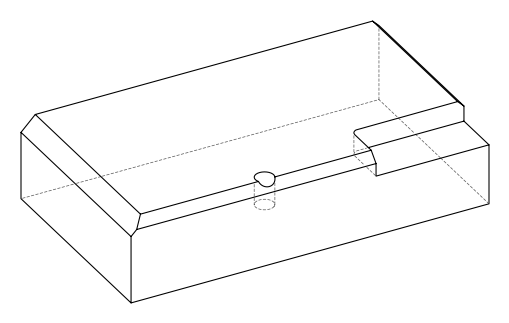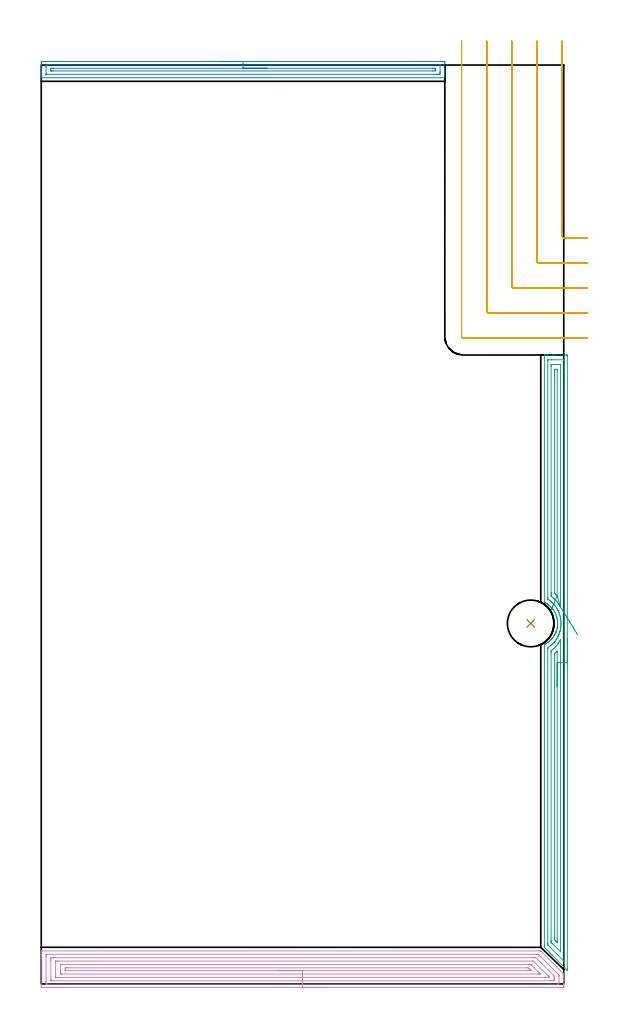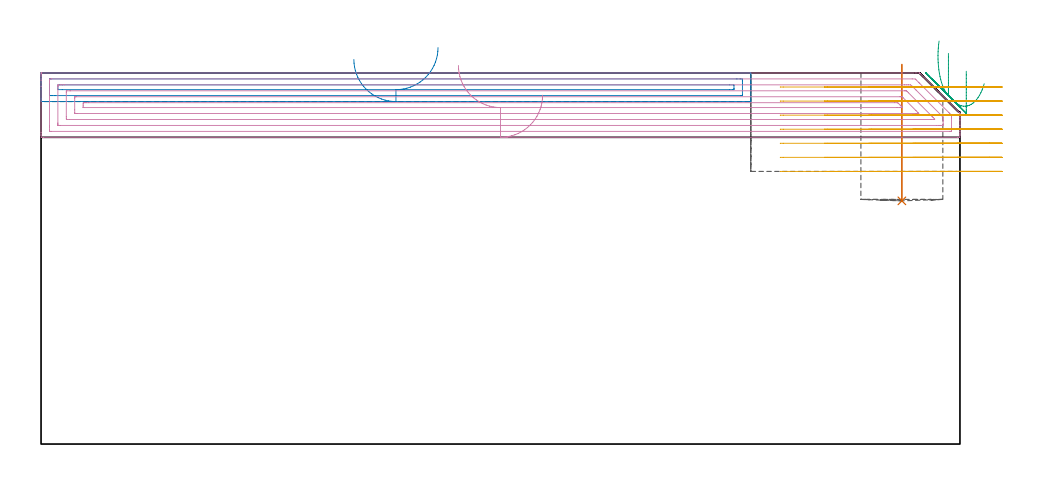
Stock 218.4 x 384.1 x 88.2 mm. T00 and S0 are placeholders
(PLAN: 5 operations, 2 tool changes, 33.5 min)
(1 INDEXABLE_INSERT_DRILL_BLIND_HOLE_FROM_SOLID | STEP1POCKET | NXT0302_010 | 0.13 min | 8997 mm3)
(2 AREA_MILL | FG_CHAMFER_SURFACE | UGT0205_001 | 4.23 min | 3998 mm3)
(3 AREA_MILL_1 | FG_CHAMFER_SURFACE_1 | UGT0205_001 | 8.22 min | 12172 mm3)
(4 AREA_MILL_2 | FG_CHAMFER_SURFACE_2 | UGT0205_001 | 10.58 min | 25053 mm3)
(5 MILL_CORNER_NOTCH_RECTANGULAR | CORNER_NOTCH_RECTANGULAR | UGT0201_132 | Follow Part, ap 3.5, ae 75% | 10.37 min | 140314 mm3)
(TOOL NXT0302_010 | Index. Insert Drill 19.5mm [880-D1950L25-05] | D19.5 PA176 FL98 Z2)
(TOOL UGT0205_001 | Chamfer Mill 20 x 3 x 45 deg. | D20 FL50 Z2)
(TOOL UGT0201_132 | Carbide End Mill 14.0 | D14 FL30 Z4)
(OP 1 INDEXABLE_INSERT_DRILL_BLIND_HOLE_FROM_SOLID)
G17 G21 G94 G90
T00 M6
G54
G17 G0 G90 X204.6 Y150.7 S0 M3
G43 Z98.2 H1
G94 G81 G98 Z57.8 F250. R90.2
G80
M5
M2
(OP 2 AREA_MILL)
G17 G21 G94 G90
T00 M6
G54
G17 G0 G90 X74.35 Y385.6 S1061 M3
G43 Z98.2 H0
Z91.4
G94 G1 X74.388 Z90.528 F250.
X74.502 Z89.664
X74.691 Z88.812
X74.953 Z87.98
X75.287 Z87.174
X75.69 Z86.4
X76.158 Z85.664
X76.69 Z84.972
X77.279 Z84.329
X77.922 Z83.74
X78.614 Z83.209
X79.35 Z82.74
X80.124 Z82.337
X80.93 Z82.003
X81.762 Z81.741
X82.614 Z81.552
X83.478 Z81.438
X84.35 Z81.4
X168.113
X168.46 Y385.597 Z81.401
X168.69 Y385.592 Z81.404
X168.7 Y385.258 Z81.738
Y382.637 Z84.358
Y382.04 Z84.958
Y381.763 Z85.234
Y381.166 Z85.831
Y380.889 Z86.106
Y380.337 Z86.663
Y380.016 Z86.983
Y379.016 Z87.982
X168.698 Y378.907 Z88.085
X168.69 Y378.802 Z88.188
X168.559 Y378.8 Z88.2
X0.141
X0.01 Y378.802 Z88.188
X0.002 Y378.907 Z88.085
X0. Y379.016 Z87.982
Y380.016 Z86.983
Y380.337 Z86.663
Y380.889 Z86.106
Y381.166 Z85.831
Y381.763 Z85.234
Y382.04 Z84.958
Y382.637 Z84.358
Y384.959 Z82.037
X0.003 Y385.258 Z81.738
X0.01 Y385.592 Z81.404
X0.24 Y385.597 Z81.401
X0.587 Y385.6 Z81.4
X84.35
Y384.186 Z82.814
X166.331 Y384.185 Z82.815
X166.535 Y384.184 Z82.816
X166.662 Y384.18 Z82.82
X166.687 Y384.179 Z82.821
X166.692 Y384.164 Z82.836
X166.696 Y384.142 Z82.858
X166.699 Y384.023 Z82.977
X166.7 Y381.402 Z85.598
X166.696 Y380.889 Z86.111
X166.691 Y380.537 Z86.463
X166.666 Y380.221 Z86.779
X166.331 Y380.217 Z86.783
X166.128 Y380.215 Z86.785
X165.44 Y380.214 Z86.786
X165.238
X2.369 Y380.215 Z86.785
X2.165 Y380.216 Z86.784
X2.038 Y380.22 Z86.78
X2.013 Y380.221 Z86.779
X2.008 Y380.236 Z86.764
X2.004 Y380.257 Z86.743
X2.001 Y380.377 Z86.623
X2. Y382.998 Z84.002
X2.004 Y383.51 Z83.49
X2.009 Y383.863 Z83.137
X2.034 Y384.179 Z82.821
X2.369 Y384.183 Z82.817
X2.572 Y384.185 Z82.815
X3.26 Y384.186 Z82.814
X3.462
X84.35
Y382.772 Z84.228
X163.658 Y382.771 Z84.229
X164.413 Y382.77 Z84.23
X164.549 Y382.768 Z84.232
X164.677 Y382.765 Z84.235
X164.69 Y382.637 Z84.363
X164.696 Y382.493 Z84.507
X164.69 Y381.763 Z85.237
X164.679 Y381.635 Z85.365
X163.658 Y381.629 Z85.371
X5.042
X4.287 Y381.63 Z85.37
X4.151 Y381.632 Z85.368
X4.023 Y381.635 Z85.365
X4.01 Y381.763 Z85.237
X4.004 Y381.907 Z85.093
X4.01 Y382.637 Z84.363
X4.021 Y382.764 Z84.236
X5.042 Y382.771 Z84.229
X84.35 Y382.772 Z84.228
X85.222 Z84.267
X86.086 Z84.38
X86.938 Z84.569
X87.77 Z84.832
X88.576 Z85.165
X89.35 Z85.568
X90.086 Z86.037
X90.778 Z86.568
X91.421 Z87.157
X92.01 Z87.801
X92.542 Z88.493
X93.01 Z89.228
X93.413 Z90.002
X93.747 Z90.808
X94.009 Z91.64
X94.198 Z92.492
X94.312 Z93.357
X94.35 Z94.228
G0 Z98.2
M5
M2
(OP 3 AREA_MILL_1)
G17 G21 G94 G90
T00 M6
G54
G17 G0 G90 X219.9 Y144.3 S1061 M3
G43 Z98.2 H0
Z88.6
G94 G1 Y144.262 Z87.728 F250.
Y144.148 Z86.863
Y143.959 Z86.012
Y143.697 Z85.18
Y143.363 Z84.374
Y142.96 Z83.6
Y142.492 Z82.864
Y141.96 Z82.172
Y141.371 Z81.529
Y140.728 Z80.94
Y140.036 Z80.408
Y139.3 Z79.94
Y138.526 Z79.537
Y137.72 Z79.203
Y136.888 Z78.941
Y136.036 Z78.752
Y135.172 Z78.638
Y134.3 Z78.6
Y5.853
X219.893 Y5.719 Z78.606
X219.748 Y5.853 Z78.752
X219.712 Y5.888 Z78.788
X213.948 Y11.651 Z84.55
X213.782 Y11.815 Z84.712
X213.622 Y11.977 Z84.876
X213.502 Y12.097 Z84.996
X213.343 Y12.254 Z85.152
X213.189 Y12.41 Z85.308
X213.056 Y12.543 Z85.442
X212.904 Y12.694 Z85.591
X212.757 Y12.842 Z85.741
X212.61 Y12.989 Z85.888
X212.465 Y13.133 Z86.031
X212.324 Y13.275 Z86.173
X212.164 Y13.435 Z86.334
X212.026 Y13.572 Z86.47
X210.708 Y14.891 Z87.789
X210.382 Y15.219 Z88.116
X210.306 Y15.299 Z88.192
X210.3 Y16.111 Z88.2
Y141.882
X210.306 Y141.894 Z88.193
X210.317 Y141.908 Z88.182
X210.388 Y141.946 Z88.112
X210.479 Y141.993 Z88.02
X210.98 Y142.264 Z87.518
X211.127 Y142.348 Z87.371
X211.326 Y142.477 Z87.171
X211.493 Y142.584 Z87.004
X211.854 Y142.837 Z86.646
X212.373 Y143.242 Z86.126
X212.727 Y143.56 Z85.772
X212.831 Y143.666 Z85.666
X212.904 Y143.74 Z85.592
X213.108 Y143.942 Z85.392
X213.301 Y144.136 Z85.198
X213.6 Y144.48 Z84.9
X214.02 Y145.03 Z84.477
X214.472 Y145.71 Z84.025
X214.594 Y145.925 Z83.903
X214.807 Y146.332 Z83.693
X214.826 Y146.369 Z83.673
X215.022 Y146.788 Z83.474
X215.037 Y146.819 Z83.46
X215.1 Y146.971 Z83.399
X215.143 Y147.077 Z83.356
X215.197 Y147.213 Z83.298
X215.204 Y147.234 Z83.29
X215.279 Y147.433 Z83.219
X215.345 Y147.611 Z83.153
X215.378 Y147.713 Z83.12
X215.505 Y148.159 Z82.992
X215.616 Y148.607 Z82.883
X215.702 Y149.053 Z82.796
X215.769 Y149.501 Z82.73
X215.813 Y149.948 Z82.685
X215.817 Y150.011 Z82.681
X215.83 Y150.283 Z82.664
X215.838 Y150.413 Z82.659
X215.839 Y150.696 Z82.654
X215.838 Y150.739 Z82.653
X215.839 Y150.745
X215.841 Y150.853 Z82.656
X215.836 Y150.964 Z82.659
X215.835 Y150.988 Z82.66
X215.829 Y151.08
X215.822 Y151.29 Z82.67
X215.784 Y151.737 Z82.708
X215.733 Y152.146 Z82.765
X215.728 Y152.184 Z82.77
X215.647 Y152.632 Z82.849
X215.539 Y153.097 Z82.958
X215.431 Y153.478 Z83.064
X215.345 Y153.787 Z83.153
X215.279 Y153.972 Z83.218
X215.103 Y154.422 Z83.396
X214.908 Y154.867 Z83.59
X214.698 Y155.283 Z83.8
X214.661 Y155.35 Z83.837
X214.473 Y155.694 Z84.027
X214.432 Y155.761 Z84.068
X214.13 Y156.212 Z84.368
X213.929 Y156.493 Z84.569
X213.814 Y156.655 Z84.685
X213.599 Y156.923 Z84.899
X213.49 Y157.046 Z85.005
X213.343 Y157.214 Z85.153
X213.32 Y157.241 Z85.177
X213.226 Y157.343 Z85.274
X213.164 Y157.409 Z85.335
X213.05 Y157.529 Z85.445
X213.032 Y157.549 Z85.464
X212.725 Y157.844 Z85.771
X212.377 Y158.15 Z86.121
X212.274 Y158.235 Z86.226
X212.201 Y158.295 Z86.299
X212.026 Y158.437 Z86.47
X212.018 Y158.443 Z86.478
X211.9 Y158.532 Z86.599
X211.853 Y158.567 Z86.646
X211.707 Y158.666 Z86.792
X211.587 Y158.747 Z86.909
X211.466 Y158.83 Z87.033
X211.421 Y158.86 Z87.078
X210.981 Y159.136 Z87.519
X210.8 Y159.239 Z87.7
X210.685 Y159.301 Z87.815
X210.618 Y159.338 Z87.882
X210.424 Y159.438 Z88.072
X210.303 Y159.506 Z88.189
X210.3 Y159.722 Z88.2
Y262.747
X210.302 Y262.89 Z88.188
X210.438 Y262.897 Z88.055
X210.58 Y262.9 Z87.919
X210.984 Z87.515
X211.587 Z86.908
X213.645 Z84.853
X214.222 Z84.273
X214.811 Z83.684
X219.492 Z79.005
X219.783 Y262.897 Z78.714
X219.892 Y262.89 Z78.605
X219.899 Y262.78 Z78.599
X219.9 Y262.301 Z78.6
Y134.3
X218.486 Z80.014
X218.485 Y9.997 Z80.015
X218.484 Y9.867 Z80.016
X218.48 Y9.626 Z80.02
X218.479 Y9.583 Z80.021
X218.445 Y9.612 Z80.055
X218.405 Y9.649 Z80.095
X218.183 Y9.867 Z80.317
X212.465 Y15.585 Z86.035
X211.943 Y16.111 Z86.557
X211.764 Y16.298 Z86.736
X211.721 Y16.354 Z86.779
X211.719 Y16.397 Z86.781
X211.717 Y16.492 Z86.783
X211.714 Y16.873 Z86.786
Y17.003
Y140.098
X211.715 Y140.229 Z86.785
X211.719 Y140.418 Z86.781
X211.721 Y140.507 Z86.779
X212.404 Y140.99 Z86.096
X212.439 Y141.016 Z86.061
X212.465 Y141.035 Z86.035
X212.934 Y141.406 Z85.566
X213.343 Y141.749 Z85.157
X213.414 Y141.81 Z85.086
X213.492 Y141.882 Z85.008
X213.858 Y142.251 Z84.642
X214.222 Y142.624 Z84.278
X214.293 Y142.702 Z84.207
X214.354 Y142.774 Z84.146
X214.688 Y143.192 Z83.812
X215.054 Y143.666 Z83.446
X215.067 Y143.683 Z83.433
X215.422 Y144.231 Z83.078
X215.624 Y144.558 Z82.876
X215.752 Y144.788 Z82.748
X215.978 Y145.217 Z82.522
X216.054 Y145.373 Z82.446
X216.09 Y145.45 Z82.41
X216.325 Y145.99 Z82.175
X216.467 Y146.342 Z82.033
X216.531 Y146.507 Z81.969
X216.574 Y146.629 Z81.926
X216.66 Y146.889 Z81.84
X216.767 Y147.234 Z81.733
X216.778 Y147.274 Z81.722
X216.787 Y147.305 Z81.713
X216.857 Y147.566 Z81.643
X216.962 Y148.019 Z81.538
X216.984 Y148.126 Z81.516
X217.099 Y148.772 Z81.401
X217.136 Y149.018 Z81.364
X217.197 Y149.564 Z81.303
X217.224 Y149.91 Z81.276
X217.247 Y150.406 Z81.253
X217.25 Y150.802 Z81.25
X217.235 Y151.31 Z81.265
X217.209 Y151.694 Z81.291
X217.147 Y152.291 Z81.353
X217.107 Y152.586 Z81.393
X216.963 Y153.37 Z81.537
X216.939 Y153.478 Z81.561
X216.857 Y153.818 Z81.643
X216.7 Y154.37 Z81.8
X216.632 Y154.599 Z81.868
X216.383 Y155.262 Z82.117
X216.015 Y156.117 Z82.485
X215.996 Y156.154 Z82.504
X215.978 Y156.189 Z82.522
X215.507 Y157.046 Z82.993
X215.1 Y157.656 Z83.4
X214.898 Y157.938 Z83.602
X214.604 Y158.324 Z83.896
X214.222 Y158.78 Z84.278
X214.178 Y158.83 Z84.323
X213.764 Y159.253 Z84.736
X213.343 Y159.652 Z85.157
X213.266 Y159.722 Z85.234
X212.826 Y160.083 Z85.674
X212.465 Y160.36 Z86.035
X212.103 Y160.614 Z86.397
X211.876 Y160.767 Z86.624
X211.757 Y160.848 Z86.743
X211.721 Y160.882 Z86.779
X211.719 Y160.901 Z86.781
X211.717 Y160.995 Z86.783
X211.714 Y161.376 Z86.786
Y161.506
X211.715 Y260.386 Z86.785
X211.716 Y260.517 Z86.784
X211.721 Y260.888 Z86.779
X212.091 Y260.897 Z86.409
X213.343 Y260.9 Z85.157
X218.411 Y260.899 Z80.089
X218.438 Y260.897 Z80.062
X218.466 Y260.891 Z80.034
X218.479 Y260.886 Z80.021
X218.48 Y260.866 Z80.02
X218.485 Y260.648 Z80.015
X218.486 Y255.834 Z80.014
Y134.3
X217.072 Z81.428
X217.071 Y14.109 Z81.429
X217.07 Y13.435 Z81.43
X217.066 Z81.434
X213.496 Y17.003 Z85.004
X213.343 Y17.158 Z85.157
X213.164 Y17.345 Z85.336
X213.144 Y17.367 Z85.356
X213.135 Y17.416 Z85.365
X213.132 Y17.531 Z85.368
X213.13 Y17.677 Z85.37
X213.129 Y17.895 Z85.371
X213.128 Y18.113 Z85.372
X213.129 Y138.531 Z85.371
X213.134 Y139.206 Z85.366
X213.135 Y139.255 Z85.365
X213.17 Y139.289 Z85.33
X213.219 Y139.332 Z85.281
X213.343 Y139.435 Z85.157
X213.706 Y139.729 Z84.794
X214.147 Y140.098 Z84.353
X214.186 Y140.134 Z84.314
X214.222 Y140.167 Z84.278
X214.63 Y140.575 Z83.87
X215.044 Y140.99 Z83.456
X215.071 Y141.019 Z83.429
X215.1 Y141.052 Z83.4
X215.471 Y141.505 Z83.029
X215.774 Y141.882 Z82.726
X215.863 Y141.999 Z82.637
X215.978 Y142.157 Z82.522
X216.228 Y142.521 Z82.272
X216.396 Y142.774 Z82.104
X216.576 Y143.059 Z81.924
X216.857 Y143.53 Z81.643
X216.905 Y143.617 Z81.595
X216.932 Y143.666 Z81.568
X216.986 Y143.768 Z81.514
X217.023 Y143.835 Z81.477
X217.054 Y143.886 Z81.446
X217.065 Y143.901 Z81.435
X217.066 Y143.876 Z81.434
X217.07 Y143.772 Z81.43
X217.071 Y143.666 Z81.429
X217.072 Y143.547 Z81.428
Y134.3
X215.657 Z82.843
Y18.222
X215.655 Y17.895 Z82.845
X215.65 Y17.336 Z82.85
X215.1 Y17.853 Z83.4
X215.057 Y17.895 Z83.443
X214.55 Y18.454 Z83.95
X214.547 Y18.787 Z83.953
X214.543 Y19.352 Z83.957
Y137.096
X214.544 Y137.422 Z83.956
X214.547 Y137.984 Z83.953
X214.55 Y138.067 Z83.95
X214.558 Y138.098 Z83.942
X214.955 Y138.461 Z83.545
X215.1 Y138.597 Z83.4
X215.537 Y139.022 Z82.963
X215.627 Y139.108 Z82.873
X215.65 Y139.128 Z82.85
X215.653 Y139.086 Z82.847
X215.655 Y139.009 Z82.845
X215.657 Y138.89 Z82.843
Y138.64
Y134.3
Y133.428 Z82.881
Y132.564 Z82.995
Y131.712 Z83.183
Y130.88 Z83.446
Y130.074 Z83.78
Y129.3 Z84.182
Y128.564 Z84.651
Y127.872 Z85.182
Y127.229 Z85.772
Y126.64 Z86.415
Y126.108 Z87.107
Y125.64 Z87.843
Y125.237 Z88.616
Y124.903 Z89.422
Y124.641 Z90.254
Y124.452 Z91.106
Y124.338 Z91.971
Y124.3 Z92.843
G0 X224.164 Y146.04 Z85.633
G1 X223.933 Y146.414 Z84.88
X223.669 Y146.842 Z84.167
X223.372 Y147.321 Z83.501
X223.047 Y147.848 Z82.887
X222.694 Y148.418 Z82.329
X222.318 Y149.028 Z81.831
X221.92 Y149.672 Z81.398
X221.503 Y150.346 Z81.033
X221.072 Y151.044 Z80.737
X220.628 Y151.762 Z80.515
X220.176 Y152.493 Z80.367
X219.719 Y153.233 Z80.294
X219.261 Y153.975 Z80.298
X218.804 Y154.714 Z80.378
X218.352 Y155.444 Z80.532
X217.91 Y156.16 Z80.762
X217.48 Y156.857 Z81.063
X217.065 Y157.528 Z81.435
X216.857 Y157.865 Z81.643
X216.815 Y157.938 Z81.685
X216.761 Y158.035 Z81.739
X216.565 Y158.373 Z81.935
X216.416 Y158.601 Z82.084
X216.265 Y158.83 Z82.235
X215.978 Y159.241 Z82.522
X215.618 Y159.722 Z82.882
X215.1 Y160.339 Z83.4
X214.845 Y160.614 Z83.655
X214.536 Y160.929 Z83.964
X214.222 Y161.222 Z84.278
X213.904 Y161.506 Z84.596
X213.343 Y161.968 Z85.157
X213.232 Y162.059 Z85.268
X213.173 Y162.11 Z85.327
X213.144 Y162.136 Z85.356
X213.135 Y162.181 Z85.365
X213.132 Y162.398 Z85.368
X213.13 Y162.615 Z85.37
X213.129 Y163.29 Z85.371
X213.128 Y163.508 Z85.372
X213.129 Y258.059 Z85.371
X213.131 Y258.733 Z85.369
X213.133 Y258.841 Z85.367
X213.135 Y258.887 Z85.365
X213.185 Y258.894 Z85.315
X213.343 Y258.897 Z85.157
X214.057 Y258.9 Z84.443
X215.814 Z82.686
X216.693 Z81.807
X216.857 Y258.897 Z81.643
X217.021 Y258.892 Z81.479
X217.062 Y258.89 Z81.438
X217.065 Y258.862 Z81.435
X217.069 Y258.806 Z81.431
X217.071 Y258.733 Z81.429
X217.072 Y251.458 Z81.428
X217.071 Y158.612 Z81.429
X217.07 Y157.938 Z81.43
X217.069 Y157.723 Z81.431
X217.065 Y157.528 Z81.435
X215.651 Y162.279 Z82.849
X215.647 Y162.28 Z82.853
X215.522 Y162.398 Z82.978
X215.1 Y162.799 Z83.4
X214.567 Y163.29 Z83.933
X214.549 Y163.329 Z83.951
X214.547 Y163.361 Z83.953
X214.544 Y163.431 Z83.956
X214.543 Y163.573 Z83.957
Y163.856
Y256.623
X214.545 Y256.812 Z83.955
X214.548 Y256.879 Z83.952
X214.55 Y256.89 Z83.95
X214.556 Y256.894 Z83.944
X214.581 Y256.897 Z83.919
X214.685 Y256.899 Z83.815
X215.1 Y256.9 Z83.4
X215.148 Z83.352
X215.517 Y256.896 Z82.983
X215.609 Y256.893 Z82.891
X215.649 Y256.89 Z82.851
X215.652 Y256.86 Z82.848
X215.654 Y256.777 Z82.846
X215.657 Y256.384 Z82.843
Y162.398
X215.656 Y162.321 Z82.844
X215.653 Y162.284 Z82.847
X215.651 Y162.279 Z82.849
X215.343 Y161.542 Z83.198
X215.047 Y160.836 Z83.616
X214.766 Y160.166 Z84.099
X214.503 Y159.537 Z84.643
X214.259 Y158.954 Z85.245
X214.036 Y158.422 Z85.9
X213.837 Y157.945 Z86.602
X213.661 Y157.526 Z87.347
X213.511 Y157.168 Z88.128
X213.389 Y156.875 Z88.941
X213.294 Y156.648 Z89.778
X213.227 Y156.489 Z90.633
X213.19 Y156.399 Z91.5
X213.181 Y156.38 Z92.372
X213.203 Y156.431 Z93.243
X213.253 Y156.551 Z94.105
X213.332 Y156.741 Z94.953
X213.44 Y156.997 Z95.78
G0 Z98.2
M5
M2
(OP 4 AREA_MILL_2)
G17 G21 G94 G90
T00 M6
G54
G17 G0 G90 X119.2 Y-1.5 S1061 M3
G43 Z98.2 H0
Z82.9
G94 G1 X119.162 Z82.028 F250.
X119.048 Z81.163
X118.859 Z80.312
X118.597 Z79.48
X118.263 Z78.674
X117.86 Z77.9
X117.392 Z77.164
X116.86 Z76.472
X116.271 Z75.829
X115.628 Z75.24
X114.936 Z74.708
X114.2 Z74.24
X113.426 Z73.837
X112.62 Z73.503
X111.788 Z73.241
X110.936 Z73.052
X110.072 Z72.938
X109.2 Z72.9
X0.622
X0.08 Y-1.494 Z72.904
X0.008 Y-1.492 Z72.906
X0.004 Y-0.955 Z73.442
X0. Y-0.337 Z74.061
Y10.591 Z84.985
Y12.018 Z86.415
Y12.367 Z86.762
Y13.064 Z87.464
Y13.373 Z87.772
X0.007 Y13.762 Z88.153
X0.01 Y13.771 Z88.162
X0.069 Y13.796 Z88.19
X0.175 Y13.8 Z88.2
X207.948
X208.803 Y13.793 Z88.193
X208.841 Y13.757 Z88.157
X208.902 Y13.699 Z88.097
X218.225 Y4.375 Z78.775
X218.398 Y4.205 Z78.597
X218.399 Y4.2 Z78.592
X218.4 Y4.025 Z78.425
Y3.295 Z77.694
Y2.597 Z76.993
Y1.361 Z75.758
Y-0.067 Z74.329
Y-0.685 Z73.711
X218.397 Y-0.955 Z73.441
X218.392 Y-1.491 Z72.905
X218.32 Y-1.494 Z72.903
X217.778 Y-1.5 Z72.9
X109.2
Y-0.086 Z74.314
X2.428 Y-0.085 Z74.315
X2.409
X2.01 Y-0.067 Z74.333
X2.003 Y0.337 Z74.737
X2.001 Y0.821 Z75.221
X2. Y1.228 Z75.628
X2.001 Y11.479 Z85.879
X2.002 Y11.883 Z86.283
X2.01 Y12.367 Z86.767
X2.391 Y12.385 Z86.785
X2.409
X207.054
X207.771 Y12.367 Z86.767
X207.948 Y12.198 Z86.598
X208.671 Y11.479 Z85.879
X208.841 Y11.309 Z85.709
X215.776 Y4.374 Z78.774
X215.991 Y4.158 Z78.558
X216.32 Y3.818 Z78.218
X216.39 Y3.728 Z78.128
X216.394 Y3.621 Z78.021
X216.397 Y3.486 Z77.886
X216.4 Y3.079 Z77.479
X216.399 Y0.821 Z75.221
X216.398 Y0.417 Z74.817
X216.39 Y-0.067 Z74.333
X216.009 Y-0.085 Z74.315
X215.991
X109.2 Y-0.086 Z74.314
Y1.328 Z75.728
X4.58 Y1.329 Z75.729
X4.197 Y1.33 Z75.73
X4.069 Y1.333 Z75.733
X4.026 Y1.335 Z75.735
X4.01 Y1.341 Z75.741
X4.007 Y1.384 Z75.784
X4.003 Y1.514 Z75.914
X4.001 Y1.709 Z76.109
X4. Y1.905 Z76.305
Y9.898 Z84.298
X4.002 Y10.591 Z84.991
X4.004 Y10.782 Z85.182
X4.015 Y10.965 Z85.365
X4.197 Y10.967 Z85.367
X4.708 Y10.97 Z85.37
X5.09 Y10.971 Z85.371
X5.601 Y10.972 Z85.372
X205.267 Y10.971 Z85.371
X205.778
X206.16 Y10.969 Z85.369
X206.678 Y10.964 Z85.364
X207.054 Y10.642 Z85.042
X207.108 Y10.591 Z84.991
X207.948 Y9.753 Z84.153
X214.215 Y3.486 Z77.886
X214.39 Y3.3 Z77.7
X214.398 Y2.597 Z76.997
X214.399 Y2.403 Z76.803
X214.398 Y1.709 Z76.109
X214.396 Y1.518 Z75.918
X214.385 Y1.335 Z75.735
X214.203 Y1.333 Z75.733
X213.692 Y1.33 Z75.73
X213.31 Y1.329 Z75.729
X212.799 Y1.328 Z75.728
X109.2
Y2.743 Z77.143
X6.731
X6.093 Y2.748 Z77.148
X6.026 Y2.749 Z77.149
X6.01 Y2.832 Z77.232
X6.006 Y3.044 Z77.444
X6. Y3.47 Z77.87
X6.001 Y9.25 Z83.65
X6.003 Y9.468 Z83.868
X6.006 Y9.523 Z83.923
X6.009 Y9.545 Z83.945
X6.026 Y9.55 Z83.95
X6.134 Y9.553 Z83.953
X6.878 Y9.557 Z83.957
X7.024
X205.267
X205.414 Y9.556 Z83.956
X205.599 Y9.553 Z83.953
X205.688 Y9.55 Z83.95
X205.875 Y9.369 Z83.769
X206.16 Y9.09 Z83.49
X211.522 Y3.729 Z78.129
X211.762 Y3.486 Z77.886
X211.998 Y3.241 Z77.641
X212.39 Y2.829 Z77.229
X212.391 Y2.777 Z77.177
X212.39 Y2.754 Z77.154
X212.374 Y2.75 Z77.15
X212.266 Y2.747 Z77.147
X211.522 Y2.743 Z77.143
X211.376
X109.2
Y4.157 Z78.557
X8.665
X8.447 Y4.159 Z78.559
X8.02 Y4.164 Z78.564
X8.01 Y4.374 Z78.774
X8.001 Y5.034 Z79.434
X8. Y7.699 Z82.099
X8.002 Y7.926 Z82.326
X8.007 Y8.091 Z82.491
X8.009 Y8.127 Z82.527
X8.084 Y8.136 Z82.536
X8.229 Y8.14 Z82.54
X8.447 Y8.143 Z82.543
X204.155
X204.373 Y8.142 Z82.542
X204.591 Y8.138 Z82.538
X204.649 Y8.136 Z82.536
X204.681 Y8.11 Z82.51
X204.748 Y8.05 Z82.45
X204.875 Y7.926 Z82.326
X207.948 Y4.854 Z79.254
X208.426 Y4.374 Z78.774
X208.581 Y4.212 Z78.612
X208.626 Y4.164 Z78.564
X208.53 Y4.161 Z78.561
X208.384 Y4.158 Z78.558
X208.166 Y4.157 Z78.557
X207.948
X109.2
Y5.571 Z79.971
X10.14 Y5.572 Z79.972
X10.059 Y5.574 Z79.974
X10.02 Y5.577 Z79.977
X10.01 Y5.58 Z79.98
X10.007 Y5.59 Z79.99
X10.002 Y5.71 Z80.11
X10.004 Y6.15 Z80.55
X10.009 Y6.59 Z80.99
X10.025 Y6.722 Z81.122
X10.161 Y6.724 Z81.124
X10.452 Y6.727 Z81.127
X10.764 Y6.729 Z81.129
X11.346
X202.897
X203.48 Y6.726 Z81.126
X203.562 Y6.724 Z81.124
X203.609 Y6.722 Z81.122
X203.653 Y6.687 Z81.087
X203.837 Y6.508 Z80.908
X204.201 Y6.15 Z80.55
X204.373 Y5.979 Z80.379
X204.61 Y5.735 Z80.135
X204.726 Y5.615 Z80.015
X204.754 Y5.577 Z79.977
X204.728 Y5.576 Z79.976
X204.373 Y5.573 Z79.973
X204.062 Y5.571 Z79.971
X203.48
X109.2
X108.328 Z80.009
X107.464 Z80.123
X106.612 Z80.312
X105.78 Z80.574
X104.974 Z80.908
X104.2 Z81.311
X103.464 Z81.779
X102.772 Z82.311
X102.129 Z82.9
X101.54 Z83.543
X101.008 Z84.235
X100.54 Z84.971
X100.137 Z85.745
X99.803 Z86.551
X99.541 Z87.383
X99.352 Z88.235
X99.238 Z89.099
X99.2 Z89.971
G0 Z98.2
M5
M2
(OP 5 MILL_CORNER_NOTCH_RECTANGULAR)
G17 G21 G94 G90
T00 M6
G54
G17 G0 G90 X217.7 Y394.1 S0 M3
G43 Z98.2 H0
Z84.857
G94 G1 Y391.1 F250.
Y312.595 F500.
G3 X218.395 Y311.9 R0.7
G1 X225.4
X228.4 Y311.898 F250.
G0 Z98.2
X207.2 Y394.1
Z84.857
G1 Y391.1
Y302.096 F500.
G3 X207.896 Y301.4 R0.7
G1 X218.395
X225.4
X228.4 Y301.397 F250.
G0 Z98.2
X196.7 Y394.1
Z84.857
G1 Y391.1
Y291.596 F500.
G3 X197.396 Y290.9 R0.7
G1 X207.896
X225.4
X228.4 Y290.896 F250.
G0 Z98.2
X186.2 Y394.1
Z84.857
G1 Y391.1
Y281.096 F500.
G3 X186.896 Y280.4 R0.7
G1 X197.396
X225.4
X228.4 Y280.392 F250.
G0 Z98.2
X175.7 Y394.1
Z84.857
G1 Y391.1
Y270.596 F500.
G3 X176.396 Y269.9 R0.7
G1 X225.372
X228.372 F250.
G0 Z98.2
X217.7 Y394.1
Z81.514
G1 Y391.1
Y312.595 F500.
G3 X218.395 Y311.9 R0.7
G1 X225.4
X228.4 F250.
G0 Z98.2
X207.2 Y394.1
Z81.514
G1 Y391.1
Y302.095 F500.
G3 X207.895 Y301.4 R0.7
G1 X225.4
X228.4 F250.
G0 Z98.2
X196.7 Y394.1
Z81.514
G1 Y391.1
Y291.596 F500.
G3 X197.396 Y290.9 R0.7
G1 X225.4
X228.4 F250.
G0 Z98.2
X186.2 Y394.1
Z81.514
G1 Y391.1
Y281.096 F500.
G3 X186.896 Y280.4 R0.7
G1 X225.4
X228.4 F250.
G0 Z98.2
X175.7 Y394.1
Z81.514
G1 Y391.1
Y270.596 F500.
G3 X176.396 Y269.9 R0.7
G1 X225.4
X228.4 F250.
G0 Z98.2
X217.7 Y394.1
Z78.171
G1 Y391.1
Y312.595 F500.
G3 X218.395 Y311.9 R0.7
G1 X225.4
X228.4 F250.
G0 Z98.2
X207.2 Y394.1
Z78.171
G1 Y391.1
Y302.095 F500.
G3 X207.895 Y301.4 R0.7
G1 X225.4
X228.4 F250.
G0 Z98.2
X196.7 Y394.1
Z78.171
G1 Y391.1
Y291.596 F500.
G3 X197.396 Y290.9 R0.7
G1 X225.4
X228.4 F250.
G0 Z98.2
X186.2 Y394.1
Z78.171
G1 Y391.1
Y281.096 F500.
G3 X186.896 Y280.4 R0.7
G1 X225.4
X228.4 F250.
G0 Z98.2
X175.7 Y394.1
Z78.171
G1 Y391.1
Y270.596 F500.
G3 X176.396 Y269.9 R0.7
G1 X225.4
X228.4 F250.
G0 Z98.2
X217.7 Y394.1
Z74.829
G1 Y391.1
Y312.595 F500.
G3 X218.395 Y311.9 R0.7
G1 X225.4
X228.4 F250.
G0 Z98.2
X207.2 Y394.1
Z74.829
G1 Y391.1
Y302.095 F500.
G3 X207.895 Y301.4 R0.7
G1 X225.4
X228.4 F250.
G0 Z98.2
X196.7 Y394.1
Z74.829
G1 Y391.1
Y291.596 F500.
G3 X197.396 Y290.9 R0.7
G1 X225.4
X228.4 F250.
G0 Z98.2
X186.2 Y394.1
Z74.829
G1 Y391.1
Y281.096 F500.
G3 X186.896 Y280.4 R0.7
G1 X225.4
X228.4 F250.
G0 Z98.2
X175.7 Y394.1
Z74.829
G1 Y391.1
Y270.596 F500.
G3 X176.396 Y269.9 R0.7
G1 X225.4
X228.4 F250.
G0 Z98.2
X217.7 Y394.1
Z71.486
G1 Y391.1
Y312.595 F500.
G3 X218.395 Y311.9 R0.7
G1 X225.4
X228.4 F250.
G0 Z98.2
X207.2 Y394.1
Z71.486
G1 Y391.1
Y302.095 F500.
G3 X207.895 Y301.4 R0.7
G1 X225.4
X228.4 F250.
G0 Z98.2
X196.7 Y394.1
Z71.486
G1 Y391.1
Y291.596 F500.
G3 X197.396 Y290.9 R0.7
G1 X225.4
X228.4 F250.
G0 Z98.2
X186.2 Y394.1
Z71.486
G1 Y391.1
Y281.096 F500.
G3 X186.896 Y280.4 R0.7
G1 X225.4
X228.4 F250.
G0 Z98.2
X175.7 Y394.1
Z71.486
G1 Y391.1
Y270.596 F500.
G3 X176.396 Y269.9 R0.7
G1 X225.4
X228.4 F250.
G0 Z98.2
X217.7 Y394.1
Z68.143
G1 Y391.1
Y312.595 F500.
G3 X218.395 Y311.9 R0.7
G1 X225.4
X228.4 F250.
G0 Z98.2
X207.2 Y394.1
Z68.143
G1 Y391.1
Y302.095 F500.
G3 X207.895 Y301.4 R0.7
G1 X225.4
X228.4 F250.
G0 Z98.2
X196.7 Y394.1
Z68.143
G1 Y391.1
Y291.596 F500.
G3 X197.396 Y290.9 R0.7
G1 X225.4
X228.4 F250.
G0 Z98.2
X186.2 Y394.1
Z68.143
G1 Y391.1
Y281.096 F500.
G3 X186.896 Y280.4 R0.7
G1 X225.4
X228.4 F250.
G0 Z98.2
X175.7 Y394.1
Z68.143
G1 Y391.1
Y270.596 F500.
G3 X176.396 Y269.9 R0.7
G1 X225.4
X228.4 F250.
G0 Z98.2
X217.7 Y394.1
Z64.8
G1 Y391.1
Y312.595 F500.
G3 X218.395 Y311.9 R0.7
G1 X225.4
X228.4 F250.
G0 Z98.2
X207.2 Y394.1
Z64.8
G1 Y391.1
Y302.095 F500.
G3 X207.895 Y301.4 R0.7
G1 X225.4
X228.4 F250.
G0 Z98.2
X196.7 Y394.1
Z64.8
G1 Y391.1
Y291.596 F500.
G3 X197.396 Y290.9 R0.7
G1 X225.4
X228.4 F250.
G0 Z98.2
X186.2 Y394.1
Z64.8
G1 Y391.1
Y281.096 F500.
G3 X186.896 Y280.4 R0.7
G1 X225.4
X228.4 F250.
G0 Z98.2
X175.7 Y394.1
Z64.8
G1 Y391.1
Y270.596 F500.
G3 X176.396 Y269.9 R0.7
G1 X225.4
X228.4 F250.
G0 Z98.2
M5
M2
